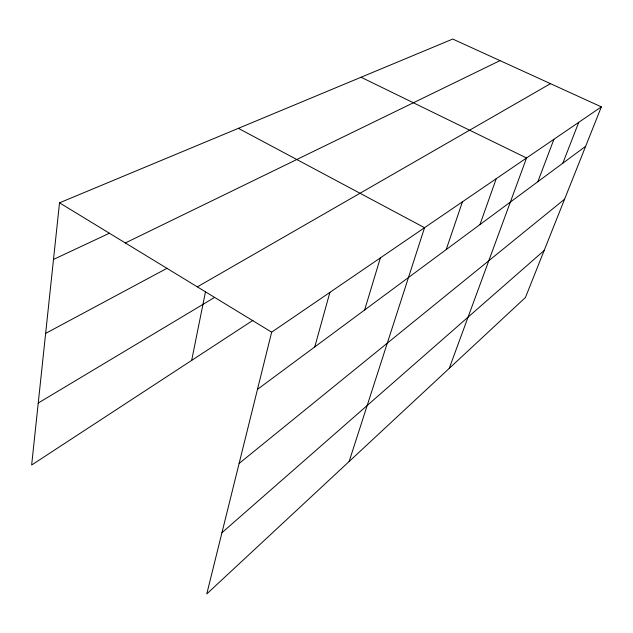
<?xml version="1.0" encoding="UTF-8"?>
<svg xmlns="http://www.w3.org/2000/svg" width="633" height="633" viewBox="0 0 633 633"><rect width="100%" height="100%" fill="white"/><g stroke="black" fill="none" stroke-linecap="round" stroke-linejoin="round"><path stroke-width="0.95" d="M601.35 106.874L271.652 332.183L206.769 593.944L525.437 297.494L601.35 106.874L452.753 39.056L59.518 202.821L31.65 465.026L253.01 320.29M191.672 360.399L205.48 291.781M314.759 346.924L329.888 292.383M364.632 309.98L380.362 257.884M349.115 461.52L424.537 227.706L238.38 128.333M446.202 249.576L462.43 201.808M479.964 224.573L496.225 178.712M449.232 368.382L526.553 157.989L361.055 77.242M537.844 181.711L553.915 139.284M562.832 163.203L578.736 122.327M221.946 532.717L544.143 250.518M239.108 463.467L564.581 199.205M257.481 389.342L585.644 146.31M38.241 403.023L214.682 297.36M197.338 286.86L550.488 83.659M45.639 333.393L167.072 268.273M125.342 242.961L499.999 60.618M53.496 259.443L109.485 233.197M59.518 202.821L271.652 332.183"/></g></svg>
